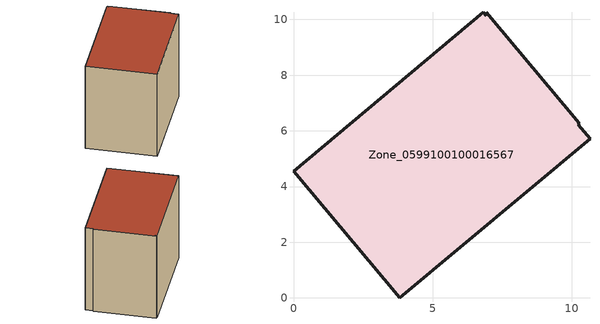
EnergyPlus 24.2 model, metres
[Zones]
Zone_0599100100016567
 floor ground (C_G): 10.27,6.28 10.23,6.22 10.65,5.72 3.81,0 0,4.54 6.81,10.26 6.92,10.13 6.93,10.26 z0.33
 wall outside (C_F): 0,4.54 3.81,0 10.65,5.72 10.23,6.22 10.27,6.28 6.93,10.26 6.92,10.13 6.81,10.26 0,4.54 z0.33:8.3
 roof outside (C_R): 10.23,6.22 10.27,6.28 6.93,10.26 6.92,10.13 6.81,10.26 0,4.54 3.81,0 10.65,5.72 z8.3
[BUILDING]
Pand.0599100100016567: North Axis=0; Terrain=City; Loads Convergence Tolerance Value=0.04; Temperature Convergence Tolerance Value=0.4; Solar Distribution=FullExterior; Maximum Number of Warmup Days=25; Minimum Number of Warmup Days=1
[Site:Location]
Rotterdam.The.Hague.AP_ZH_NLD Design_Conditions: Latitude=51.96; Longitude=4.45; Time Zone=1; Elevation=-4.5
[SITE:GROUNDTEMPERATURE:BUILDINGSURFACE]
18, 18, 18, 18, 18, 18, 18, 18, 18, 18, 18, 18
[MATERIAL] Thermal Absorptance=0.9; Solar Absorptance=0.7; Visible Absorptance=0.7
Name | Roughness | Thickness | Conductivity | Density | Specific Heat
G.TC.2015-2018 | MediumSmooth | 0.15 | 0.0428571 | 540 | 1210
F.TC.2015-2018 | Rough | 0.3 | 0.0666667 | 1920 | 840
R.TC.2015-2018 | MediumRough | 0.2 | 0.0333333 | 1500 | 1000
[CONSTRUCTION]
C_G: G.TC.2015-2018
C_F: F.TC.2015-2018
C_R: R.TC.2015-2018
[ZONE]
Zone_0599100100016567: Type=1; Multiplier=1; Ceiling Height=Autocalculate; Volume=Autocalculate; Floor Area=autocalculate; Part of Total Floor Area=Yes
[ZONEINFILTRATION:DESIGNFLOWRATE]
Infil_Zone_0599100100016567: Zone or ZoneList or Space or SpaceList=Zone_0599100100016567; Schedule=AlwaysOn; Design Flow Rate Calculation Method=Flow/Area; Flow Rate per Floor Area=0.0015; Constant Term Coefficient=1; Temperature Term Coefficient=0; Velocity Term Coefficient=0; Velocity Squared Term Coefficient=0
[HVACTEMPLATE:ZONE:IDEALLOADSAIRSYSTEM]
Zone_0599100100016567: Maximum Heating Supply Air Temperature=50; Minimum Cooling Supply Air Temperature=13; Maximum Heating Supply Air Humidity Ratio=0.0156; Minimum Cooling Supply Air Humidity Ratio=0.0077; Heating Limit=NoLimit; Cooling Limit=NoLimit; Dehumidification Control Type=ConstantSensibleHeatRatio; Cooling Sensible Heat Ratio=0.7; Dehumidification Setpoint=60; Humidification Control Type=None; Humidification Setpoint=30; Outdoor Air Method=None; Outdoor Air Flow Rate per Person=0.00944; Outdoor Air Flow Rate per Zone Floor Area=0; Outdoor Air Flow Rate per Zone=0; Demand Controlled Ventilation Type=None; Outdoor Air Economizer Type=NoEconomizer; Heat Recovery Type=None; Sensible Heat Recovery Effectiveness=0.7; Latent Heat Recovery Effectiveness=0.65
[ZONECONTROL:THERMOSTAT]
ThermostatControl_Zone_0599100100016567: Zone or ZoneList=Zone_0599100100016567; Control Type Schedule=DualSetpointControlType; Control 1=Thermostat_Zone_0599100100016567; Temperature Difference Between Cutout And Setpoint=0
[THERMOSTATSETPOINT:DUALSETPOINT]
Thermostat_Zone_0599100100016567: Heating Setpoint Temperature Schedule=HeatingSetpoint_Zone_0599100100016567; Cooling Setpoint Temperature Schedule=CoolingSetpoint_Zone_0599100100016567
[SCHEDULE:COMPACT]
HeatingSetpoint_Zone_0599100100016567: Through: 12/31, For: AllDays, Until: 24:00, 21
CoolingSetpoint_Zone_0599100100016567: Through: 12/31, For: AllDays, Until: 24:00, 24
DualSetpointControlType: Through: 12/31, For: AllDays, Until: 24:00, 4
AlwaysOn: Through: 12/31, For: AllDays, Until: 24:00, 1
